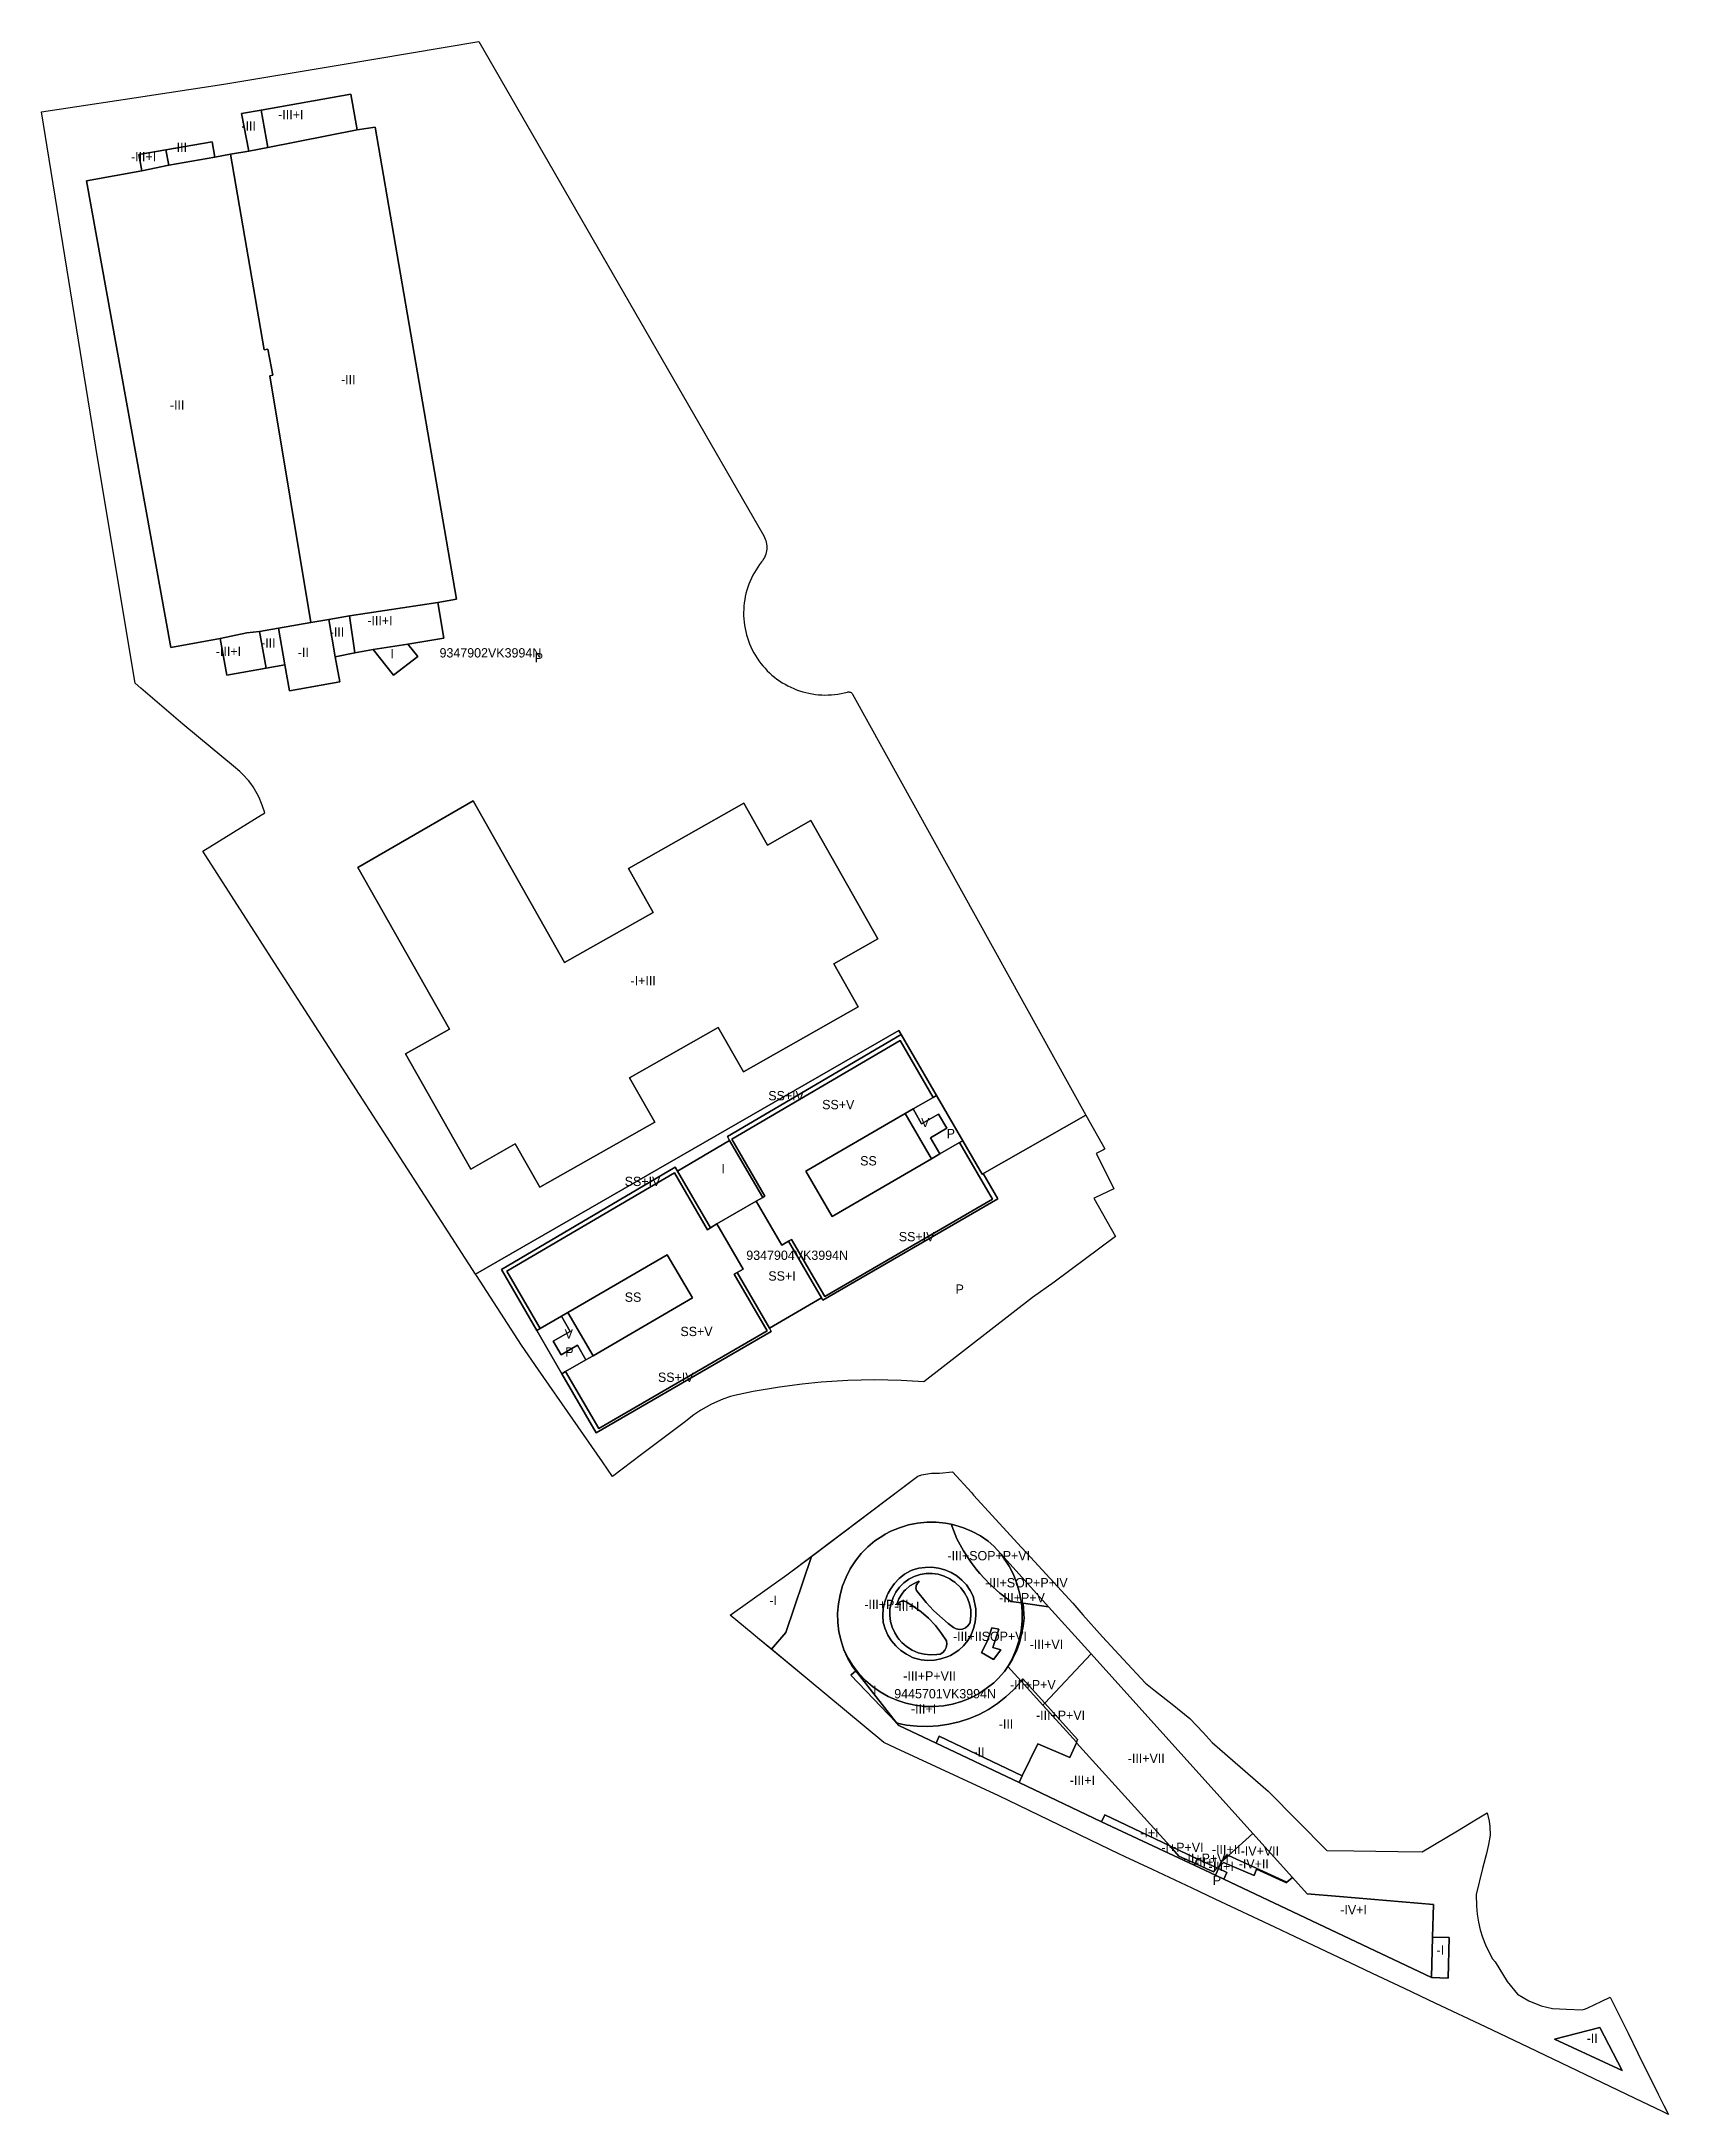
# Model space of a CAD drawing. Extents: x 439162 to 439511, y 4494213 to 4494658.
import ezdxf
from ezdxf.enums import TextEntityAlignment as Align

# ---------------------------------------------------------------- set-up
doc = ezdxf.new("R2010")
doc.units = 0
for name, color, linetype in [('Construccion', 6, 'CONTINUOUS'), ('Parcela', 7, 'CONTINUOUS'), ('RefCatastral', 7, 'CONTINUOUS'), ('txtConstru', 6, 'CONTINUOUS')]:
    doc.layers.add(name, color=color, linetype=linetype)

msp = doc.modelspace()

# ---------------------------------------------------------------- linework, layer by layer
at = {"layer": 'Construccion'}
for points in [[(439386.0135, 4494427.41), (439363.7135, 4494414.71), (439345.784, 4494445.6105), (439254.854, 4494393.2115), (439211.665, 4494460.172), (439196.205, 4494484.1525), (439208.815, 4494491.9225), (439208.985, 4494492.0225), (439209.525, 4494492.3525), (439209.015, 4494494.0225), (439208.875, 4494494.3525), (439208.345, 4494495.6425), (439207.945, 4494496.4225), (439207.055, 4494497.9225), (439206.555, 4494498.6425), (439206.015, 4494499.3325), (439204.845, 4494500.6325), (439204.215, 4494501.2425), (439202.845, 4494502.3825), (439195.315, 4494508.6325), (439191.9155, 4494511.4525), (439182.9455, 4494519.163), (439181.6755, 4494520.253), (439173.636, 4494568.323), (439161.5565, 4494643.0035), (439181.5065, 4494646.0235), (439200.7165, 4494648.933), (439225.746, 4494653.1325), (439255.526, 4494658.1225), (439316.7913, 4494551.8806), (439316.96155, 4494551.5466), (439317.10325, 4494551.20895), (439317.21985, 4494550.86185), (439317.31255, 4494550.49865), (439317.3778, 4494550.1295), (439317.41465, 4494549.7652), (439317.4247, 4494549.39045), (439317.40735, 4494549.0247), (439317.36325, 4494548.6612), (439317.2907, 4494548.2934), (439317.1934, 4494547.9404), (439317.06735, 4494547.58735), (439316.919, 4494547.2526), (439316.74215, 4494546.92205), (439316.541, 4494546.6057), (439316.32225, 4494546.31205), (439315.89095, 4494545.75285), (439315.48245, 4494545.17675), (439315.1136, 4494544.6108), (439314.75155, 4494544.0044), (439314.42825, 4494543.4113), (439314.11485, 4494542.7784), (439313.8391, 4494542.1617), (439313.5763, 4494541.5062), (439313.34005, 4494540.84065), (439313.1392, 4494540.1957), (439312.95585, 4494539.51365), (439312.8062, 4494538.85495), (439312.68195, 4494538.1909), (439312.5794, 4494537.4922), (439312.50495, 4494536.7899), (439312.4602, 4494536.11585), (439312.4413, 4494535.4406), (439312.4493, 4494534.7344), (439312.4856, 4494534.0291), (439312.54675, 4494533.35635), (439312.63375, 4494532.68645), (439312.75205, 4494531.9902), (439312.8982, 4494531.29925), (439313.07195, 4494530.61475), (439313.26375, 4494529.967), (439313.49065, 4494529.2982), (439313.73265, 4494528.6675), (439314.0113, 4494528.0186), (439314.3158, 4494527.38135), (439314.6307, 4494526.78375), (439314.98425, 4494526.17235), (439315.3451, 4494525.6013), (439315.74545, 4494525.0195), (439316.15, 4494524.4785), (439316.59475, 4494523.92995), (439317.0405, 4494523.4223), (439317.5269, 4494522.9103), (439318.01105, 4494522.4392), (439318.53615, 4494521.96695), (439319.0558, 4494521.53525), (439319.6163, 4494521.10565), (439320.16815, 4494520.71605), (439320.76065, 4494520.3317), (439321.3414, 4494519.9866), (439321.9622, 4494519.6499), (439322.5682, 4494519.35145), (439323.2135, 4494519.06445), (439323.84105, 4494518.81445), (439324.4777, 4494518.58865), (439325.1521, 4494518.3789), (439325.8045, 4494518.20375), (439326.49325, 4494518.0476), (439327.1574, 4494517.92415), (439327.8563, 4494517.82245), (439328.52805, 4494517.7515), (439329.23275, 4494517.70495), (439329.90805, 4494517.6869), (439330.61425, 4494517.69575), (439331.3195, 4494517.7329), (439331.99215, 4494517.7949), (439332.6923, 4494517.8873), (439333.3882, 4494518.00765), (439334.0787, 4494518.1559), (439334.7331, 4494518.32345), (439334.8958, 4494518.35425), (439335.0631, 4494518.35765), (439335.22695, 4494518.3335), (439335.3845, 4494518.28265), (439335.53155, 4494518.2065), (439335.6653, 4494518.106), (439335.77935, 4494517.98595), (439335.872, 4494517.8487), (439386.0135, 4494427.41)], [(439183.116, 4494630.303), (439171.2265, 4494628.1535), (439189.3755, 4494527.913), (439199.9855, 4494529.8325), (439201.4055, 4494521.9525), (439209.8455, 4494523.4625), (439213.8755, 4494524.1925), (439214.885, 4494518.5825), (439225.675, 4494520.502), (439224.705, 4494525.9125), (439228.925, 4494526.722), (439232.805, 4494527.432), (439237.195, 4494521.922), (439242.425, 4494525.952), (439240.255, 4494528.592), (439248.035, 4494529.932), (439246.725, 4494537.572), (439250.725, 4494538.262), (439233.246, 4494639.7125), (439229.386, 4494639.1025), (439228.016, 4494646.8025), (439208.746, 4494643.353), (439204.576, 4494642.643), (439206.086, 4494634.583), (439202.146, 4494633.883), (439198.846, 4494633.283), (439198.246, 4494636.573), (439188.316, 4494634.863), (439182.4765, 4494633.803), (439183.116, 4494630.303)], [(439210.186, 4494635.323), (439208.746, 4494643.353), (439228.016, 4494646.8025), (439229.386, 4494639.1025), (439210.186, 4494635.323)], [(439219.4155, 4494533.2425), (439210.626, 4494586.2825), (439211.276, 4494586.4125), (439210.176, 4494592.0225), (439209.446, 4494591.8825), (439202.146, 4494633.883), (439206.086, 4494634.583), (439210.186, 4494635.323), (439229.386, 4494639.1025), (439233.246, 4494639.7125), (439250.725, 4494538.262), (439246.725, 4494537.572), (439227.7555, 4494534.7225), (439223.2955, 4494533.9125), (439219.4155, 4494533.2425)], [(439206.086, 4494634.583), (439204.576, 4494642.643), (439208.746, 4494643.353), (439210.186, 4494635.323), (439206.086, 4494634.583)], [(439188.916, 4494631.513), (439188.316, 4494634.863), (439198.246, 4494636.573), (439198.846, 4494633.283), (439188.916, 4494631.513)], [(439199.9855, 4494529.8325), (439189.3755, 4494527.913), (439171.2265, 4494628.1535), (439183.116, 4494630.303), (439188.916, 4494631.513), (439198.846, 4494633.283), (439202.146, 4494633.883), (439209.446, 4494591.8825), (439210.176, 4494592.0225), (439211.276, 4494586.4125), (439210.626, 4494586.2825), (439219.4155, 4494533.2425), (439212.4855, 4494532.0425), (439208.4455, 4494531.3225), (439205.6855, 4494531.0325), (439199.9855, 4494529.8325)], [(439183.116, 4494630.303), (439182.4765, 4494633.803), (439188.316, 4494634.863), (439188.916, 4494631.513), (439183.116, 4494630.303)], [(439228.925, 4494526.722), (439227.7555, 4494534.7225), (439246.725, 4494537.572), (439248.035, 4494529.932), (439240.255, 4494528.592), (439232.805, 4494527.432), (439228.925, 4494526.722)], [(439213.8755, 4494524.1925), (439212.4855, 4494532.0425), (439219.4155, 4494533.2425), (439223.2955, 4494533.9125), (439224.705, 4494525.9125), (439225.675, 4494520.502), (439214.885, 4494518.5825), (439213.8755, 4494524.1925)], [(439224.705, 4494525.9125), (439223.2955, 4494533.9125), (439227.7555, 4494534.7225), (439228.925, 4494526.722), (439224.705, 4494525.9125)], [(439209.8455, 4494523.4625), (439201.4055, 4494521.9525), (439199.9855, 4494529.8325), (439205.6855, 4494531.0325), (439208.4455, 4494531.3225), (439209.8455, 4494523.4625)], [(439209.8455, 4494523.4625), (439208.4455, 4494531.3225), (439212.4855, 4494532.0425), (439213.8755, 4494524.1925), (439209.8455, 4494523.4625)], [(439240.255, 4494528.592), (439242.425, 4494525.952), (439237.195, 4494521.922), (439232.805, 4494527.432), (439240.255, 4494528.592)], [(439229.575, 4494480.592), (439254.345, 4494494.962), (439273.9245, 4494460.1915), (439293.0345, 4494470.951), (439287.6945, 4494480.4315), (439312.4545, 4494494.481), (439317.5845, 4494485.431), (439326.8745, 4494490.691), (439341.254, 4494465.2705), (439331.824, 4494459.9305), (439337.064, 4494450.6605), (439312.394, 4494436.721), (439307.004, 4494446.241), (439287.9345, 4494435.441), (439293.344, 4494425.881), (439268.664, 4494411.9115), (439263.3745, 4494421.2415), (439253.7945, 4494415.8115), (439239.7645, 4494440.562), (439249.2145, 4494445.9115), (439229.575, 4494480.592)], [(439229.575, 4494480.592), (439249.2145, 4494445.9115), (439239.7645, 4494440.562), (439253.7945, 4494415.8115), (439263.3745, 4494421.2415), (439268.664, 4494411.9115), (439293.344, 4494425.881), (439287.9345, 4494435.441), (439307.004, 4494446.241), (439312.394, 4494436.721), (439337.064, 4494450.6605), (439331.824, 4494459.9305), (439341.254, 4494465.2705), (439326.8745, 4494490.691), (439317.5845, 4494485.431), (439312.4545, 4494494.481), (439287.6945, 4494480.4315), (439293.0345, 4494470.951), (439273.9245, 4494460.1915), (439254.345, 4494494.962), (439229.575, 4494480.592)], [(439363.9355, 4494414.8365), (439386.0135, 4494427.41), (439390.0935, 4494420.1595), (439389.7535, 4494419.9895), (439388.1935, 4494419.1895), (439391.0535, 4494413.5395), (439392.0035, 4494411.5395), (439387.9235, 4494409.6495), (439387.7235, 4494409.5495), (439392.3635, 4494401.3195), (439379.1535, 4494391.53), (439374.5335, 4494388.23), (439351.1835, 4494370.1), (439346.2735, 4494370.39), (439340.5435, 4494370.51), (439334.8135, 4494370.3905), (439329.0935, 4494370.0305), (439325.0135, 4494369.6305), (439320.1435, 4494368.9905), (439314.4935, 4494368.0205), (439310.4935, 4494367.1905), (439309.6435, 4494366.9405), (439307.9735, 4494366.3605), (439305.5435, 4494365.2905), (439303.2335, 4494364.0005), (439301.7635, 4494363.0105), (439299.6835, 4494361.3705), (439291.9235, 4494355.531), (439290.5335, 4494354.491), (439284.2635, 4494349.781), (439282.0935, 4494352.911), (439275.734, 4494362.071), (439268.374, 4494372.661), (439264.684, 4494377.971), (439255.034, 4494392.9315), (439254.854, 4494393.2115), (439345.784, 4494445.6105), (439346.2805, 4494444.7545), (439308.954, 4494422.811), (439309.444, 4494421.971), (439298.234, 4494415.401), (439297.754, 4494416.221), (439260.394, 4494394.2515), (439268.004, 4494381.141), (439273.404, 4494371.841), (439280.7835, 4494359.121), (439318.3935, 4494380.9505), (439318.0035, 4494381.6305), (439329.1935, 4494388.1305), (439329.4835, 4494387.6305), (439367.0635, 4494409.44), (439363.9355, 4494414.8365)], [(439309.444, 4494421.971), (439308.954, 4494422.811), (439346.2805, 4494444.7545), (439353.8845, 4494431.65), (439353.144, 4494431.2205), (439346.064, 4494443.4205), (439309.934, 4494422.261), (439317.034, 4494410.0205), (439316.544, 4494409.7305), (439309.444, 4494421.971)], [(439316.544, 4494409.7305), (439317.034, 4494410.0205), (439309.934, 4494422.261), (439346.064, 4494443.4205), (439353.144, 4494431.2205), (439348.844, 4494428.7305), (439347.164, 4494427.7505), (439325.814, 4494415.3605), (439331.464, 4494405.6305), (439352.814, 4494418.03), (439354.634, 4494419.08), (439358.854, 4494421.53), (439365.9135, 4494409.38), (439329.8635, 4494388.4605), (439322.754, 4494400.7005), (439322.114, 4494400.3305), (439320.654, 4494399.4805), (439315.174, 4494408.9405), (439316.544, 4494409.7305)], [(439354.634, 4494419.08), (439352.604, 4494422.55), (439356.104, 4494424.58), (439354.334, 4494427.63), (439350.704, 4494425.5205), (439348.844, 4494428.7305), (439353.144, 4494431.2205), (439353.8845, 4494431.65), (439359.5285, 4494421.9225), (439358.854, 4494421.53), (439354.634, 4494419.08)], [(439352.814, 4494418.03), (439331.464, 4494405.6305), (439325.814, 4494415.3605), (439347.164, 4494427.7505), (439352.814, 4494418.03)], [(439352.814, 4494418.03), (439347.164, 4494427.7505), (439348.844, 4494428.7305), (439350.704, 4494425.5205), (439354.334, 4494427.63), (439356.104, 4494424.58), (439352.604, 4494422.55), (439354.634, 4494419.08), (439352.814, 4494418.03)], [(439305.314, 4494403.221), (439298.234, 4494415.401), (439309.444, 4494421.971), (439316.544, 4494409.7305), (439315.174, 4494408.9405), (439306.714, 4494404.031), (439305.314, 4494403.221)], [(439329.1935, 4494388.1305), (439322.114, 4494400.3305), (439322.754, 4494400.7005), (439329.8635, 4494388.4605), (439365.9135, 4494409.38), (439358.854, 4494421.53), (439359.5285, 4494421.9225), (439363.7135, 4494414.71), (439363.9355, 4494414.8365), (439367.0635, 4494409.44), (439329.4835, 4494387.6305), (439329.1935, 4494388.1305)], [(439268.004, 4494381.141), (439260.394, 4494394.2515), (439297.754, 4494416.221), (439298.234, 4494415.401), (439305.314, 4494403.221), (439304.704, 4494402.751), (439297.584, 4494415.011), (439261.594, 4494393.9015), (439268.744, 4494381.571), (439268.004, 4494381.141)], [(439268.744, 4494381.571), (439261.594, 4494393.9015), (439297.584, 4494415.011), (439304.704, 4494402.751), (439305.314, 4494403.221), (439306.714, 4494404.031), (439312.334, 4494394.3405), (439311.054, 4494393.5905), (439310.444, 4494393.2405), (439317.5135, 4494381.0605), (439281.3035, 4494360.041), (439274.184, 4494372.301), (439278.564, 4494374.841), (439280.084, 4494375.721), (439301.434, 4494388.121), (439296.034, 4494397.421), (439274.684, 4494385.021), (439273.274, 4494384.201), (439268.744, 4494381.571)], [(439311.054, 4494393.5905), (439312.334, 4494394.3405), (439306.714, 4494404.031), (439315.174, 4494408.9405), (439320.654, 4494399.4805), (439322.114, 4494400.3305), (439329.1935, 4494388.1305), (439318.0035, 4494381.6305), (439311.054, 4494393.5905)], [(439280.084, 4494375.721), (439274.684, 4494385.021), (439296.034, 4494397.421), (439301.434, 4494388.121), (439280.084, 4494375.721)], [(439318.0035, 4494381.6305), (439318.3935, 4494380.9505), (439280.7835, 4494359.121), (439273.404, 4494371.841), (439274.184, 4494372.301), (439281.3035, 4494360.041), (439317.5135, 4494381.0605), (439310.444, 4494393.2405), (439311.054, 4494393.5905), (439318.0035, 4494381.6305)], [(439273.404, 4494371.841), (439268.004, 4494381.141), (439268.744, 4494381.571), (439273.274, 4494384.201), (439275.164, 4494380.941), (439271.504, 4494378.821), (439273.204, 4494375.891), (439276.754, 4494377.951), (439278.564, 4494374.841), (439274.184, 4494372.301), (439273.404, 4494371.841)], [(439278.564, 4494374.841), (439276.754, 4494377.951), (439273.204, 4494375.891), (439271.504, 4494378.821), (439275.164, 4494380.941), (439273.274, 4494384.201), (439274.684, 4494385.021), (439280.084, 4494375.721), (439278.564, 4494374.841)], [(439327.03, 4494332.5995), (439349.8735, 4494349.86), (439350.2735, 4494349.98), (439350.3735, 4494350.01), (439350.6935, 4494350.09), (439351.9535, 4494350.35), (439352.3835, 4494350.4), (439352.8035, 4494350.45), (439353.2335, 4494350.48), (439353.7035, 4494350.48), (439354.5235, 4494350.48), (439357.3235, 4494350.73), (439361.383, 4494346.29), (439361.873, 4494345.76), (439372.163, 4494334.5195), (439373.313, 4494333.2695), (439383.163, 4494322.5195), (439385.363, 4494320.0395), (439389.533, 4494315.3395), (439394.033, 4494310.4895), (439398.8325, 4494305.319), (439400.9525, 4494303.639), (439404.5025, 4494300.829), (439408.3325, 4494297.789), (439411.1625, 4494294.729), (439413.1225, 4494292.619), (439425.1425, 4494282.149), (439437.7825, 4494269.4185), (439443.5825, 4494269.3285), (439453.042, 4494269.1685), (439458.262, 4494269.0885), (439465.822, 4494273.638), (439469.712, 4494275.988), (439472.222, 4494277.498), (439472.632, 4494275.708), (439472.802, 4494274.488), (439472.902, 4494272.658), (439472.532, 4494270.678), (439472.092, 4494268.718), (439471.212, 4494265.498), (439469.892, 4494259.948), (439469.902, 4494257.398), (439470.062, 4494255.698), (439470.342, 4494254.018), (439470.732, 4494252.368), (439471.232, 4494250.738), (439471.842, 4494249.148), (439472.572, 4494247.608), (439473.402, 4494246.128), (439473.942, 4494245.458), (439476.492, 4494241.228), (439478.752, 4494238.538), (439481.182, 4494237.088), (439483.822, 4494236.048), (439486.262, 4494235.468), (439489.242, 4494235.288), (439492.622, 4494235.1275), (439493.172, 4494235.3275), (439493.722, 4494235.5275), (439495.512, 4494236.3775), (439496.712, 4494236.9475), (439498.672, 4494237.8775), (439502.5015, 4494230.1075), (439504.6215, 4494225.8175), (439509.0015, 4494217.0475), (439510.2215, 4494214.6175), (439511.2015, 4494212.6575), (439510.0415, 4494213.2175), (439503.8515, 4494216.1775), (439481.162, 4494227.038), (439471.872, 4494231.478), (439461.222, 4494236.528), (439454.482, 4494239.7285), (439447.592, 4494242.9885), (439444.292, 4494244.5585), (439429.632, 4494251.5085), (439426.562, 4494252.9485), (439413.7825, 4494258.949), (439408.8525, 4494261.269), (439401.5025, 4494264.719), (439400.3225, 4494265.279), (439394.4125, 4494268.049), (439391.2825, 4494269.559), (439391.1125, 4494269.639), (439367.3125, 4494281.1095), (439345.173, 4494291.4), (439342.543, 4494292.62), (439326.083, 4494306.29), (439318.443, 4494312.6295), (439321.523, 4494316.2435), (439327.03, 4494332.5995)], [(439357.0195, 4494339.4815), (439355.833, 4494339.724), (439353.8365, 4494339.929), (439351.829, 4494339.934), (439349.831, 4494339.739), (439347.8625, 4494339.346), (439345.943, 4494338.7595), (439344.091, 4494337.9845), (439342.8775, 4494337.353), (439342.326, 4494337.0295), (439340.664, 4494335.9035), (439339.1225, 4494334.6175), (439337.717, 4494333.1845), (439336.461, 4494331.619), (439335.3665, 4494329.936), (439334.4455, 4494328.1525), (439333.7065, 4494326.286), (439333.1565, 4494324.3555), (439332.8015, 4494322.38), (439332.645, 4494320.3785), (439332.6885, 4494318.372), (439332.931, 4494316.3795), (439333.371, 4494314.4205), (439334.0035, 4494312.516), (439334.8225, 4494310.683), (439335.82, 4494308.941), (439336.545, 4494308.0185), (439335.513, 4494307.07), (439345.196, 4494296.8805), (439345.325, 4494296.844), (439345.773, 4494296.2735), (439353.8345, 4494292.4385), (439371.622, 4494283.991), (439389.356, 4494275.569), (439409.282, 4494266.254), (439413.8325, 4494264.129), (439415.665, 4494263.26), (439460.272, 4494242.108), (439463.846, 4494241.943), (439464.0625, 4494250.711), (439460.4935, 4494250.799), (439460.672, 4494257.818), (439440.492, 4494259.4785), (439433.5235, 4494260.0945), (439430.363, 4494263.609), (439421.8825, 4494273.039), (439387.109, 4494311.6365), (439377.984, 4494321.765), (439367.7665, 4494333.1055), (439366.2225, 4494334.8195), (439364.9815, 4494335.844), (439363.3255, 4494336.9785), (439361.5645, 4494337.942), (439359.7165, 4494338.726), (439357.8, 4494339.322), (439357.0195, 4494339.4815)], [(439334.0035, 4494312.516), (439333.371, 4494314.4205), (439332.931, 4494316.3795), (439332.6885, 4494318.372), (439332.645, 4494320.3785), (439332.8015, 4494322.38), (439333.1565, 4494324.3555), (439333.7065, 4494326.286), (439334.4455, 4494328.1525), (439335.3665, 4494329.936), (439336.461, 4494331.619), (439337.717, 4494333.1845), (439339.1225, 4494334.6175), (439340.664, 4494335.9035), (439342.326, 4494337.0295), (439342.8775, 4494337.353), (439344.091, 4494337.9845), (439345.943, 4494338.7595), (439347.8625, 4494339.346), (439349.831, 4494339.739), (439351.829, 4494339.934), (439353.8365, 4494339.929), (439355.833, 4494339.724), (439357.0195, 4494339.4815), (439357.1845, 4494339.1925), (439358.295, 4494336.4005), (439359.709, 4494333.7605), (439361.348, 4494331.254), (439362.3885, 4494329.879), (439363.1995, 4494328.9), (439365.2485, 4494326.716), (439367.4805, 4494324.719), (439369.878, 4494322.9245), (439372.145, 4494322.6), (439372.308, 4494320.7265), (439372.3225, 4494320.147), (439372.287, 4494318.6695), (439372.0665, 4494316.6245), (439371.648, 4494314.611), (439371.036, 4494312.647), (439370.236, 4494310.752), (439369.256, 4494308.944), (439368.471, 4494307.851), (439367.169, 4494306.325), (439366.212, 4494305.407), (439364.5925, 4494304.1915), (439362.9015, 4494303.0905), (439361.11, 4494302.1625), (439359.235, 4494301.416), (439357.2955, 4494300.859), (439355.3625, 4494300.504), (439353.2995, 4494300.333), (439351.282, 4494300.369), (439349.278, 4494300.6045), (439347.307, 4494301.037), (439345.3885, 4494301.663), (439343.5415, 4494302.4755), (439341.784, 4494303.467), (439340.133, 4494304.6275), (439338.6055, 4494305.9455), (439337.216, 4494307.4085), (439335.9775, 4494309.002), (439334.9035, 4494310.71), (439334.0035, 4494312.516)], [(439357.0195, 4494339.4815), (439357.8, 4494339.322), (439359.7165, 4494338.726), (439361.5645, 4494337.942), (439363.3255, 4494336.9785), (439364.9815, 4494335.844), (439366.2225, 4494334.8195), (439367.7665, 4494333.1055), (439368.362, 4494332.2405), (439369.478, 4494330.5125), (439370.4205, 4494328.6845), (439371.181, 4494326.7735), (439371.7525, 4494324.7975), (439372.145, 4494322.6), (439369.878, 4494322.9245), (439367.4805, 4494324.719), (439365.2485, 4494326.716), (439363.1995, 4494328.9), (439362.3885, 4494329.879), (439361.348, 4494331.254), (439359.709, 4494333.7605), (439358.295, 4494336.4005), (439357.1845, 4494339.1925), (439357.0195, 4494339.4815)], [(439318.443, 4494312.6295), (439315.453, 4494315.1105), (439314.523, 4494315.8805), (439309.5735, 4494319.9905), (439321.7635, 4494328.6205), (439327.03, 4494332.5995), (439321.523, 4494316.2435), (439318.443, 4494312.6295)], [(439367.7665, 4494333.1055), (439377.984, 4494321.765), (439372.49, 4494322.551), (439372.145, 4494322.6), (439371.7525, 4494324.7975), (439371.181, 4494326.7735), (439370.4205, 4494328.6845), (439369.478, 4494330.5125), (439368.362, 4494332.2405), (439367.7665, 4494333.1055)], [(439342.8385, 4494317.005), (439343.446, 4494315.6805), (439344.2295, 4494314.452), (439345.1735, 4494313.342), (439345.4835, 4494313.037), (439346.2605, 4494312.3715), (439347.4705, 4494311.5595), (439348.766, 4494310.8855), (439349.1805, 4494310.72), (439350.5715, 4494310.379), (439351.9965, 4494310.2355), (439353.4275, 4494310.2915), (439354.837, 4494310.5465), (439356.197, 4494310.9955), (439356.9175, 4494311.3235), (439357.481, 4494311.6295), (439358.6645, 4494312.436), (439359.724, 4494313.4), (439360.6385, 4494314.5015), (439361.331, 4494315.759), (439361.8725, 4494317.083), (439362.224, 4494318.47), (439362.379, 4494319.8925), (439362.334, 4494321.3225), (439362.232, 4494322.058), (439361.7655, 4494324.011), (439361.1255, 4494325.2865), (439360.314, 4494326.4605), (439359.9245, 4494326.9185), (439359.346, 4494327.509), (439358.241, 4494328.412), (439357.0205, 4494329.1515), (439355.709, 4494329.7135), (439354.3315, 4494330.0865), (439352.9155, 4494330.263), (439351.4885, 4494330.24), (439350.1165, 4494330.0855), (439348.84, 4494329.684), (439348.3065, 4494329.456), (439347.038, 4494328.7915), (439345.881, 4494327.851), (439344.8605, 4494326.764), (439343.9945, 4494325.55), (439343.5075, 4494324.674), (439343.299, 4494324.2315), (439342.786, 4494322.831), (439342.4645, 4494321.375), (439342.3415, 4494319.889), (439342.418, 4494318.4), (439342.8385, 4494317.005)], [(439342.8385, 4494317.005), (439342.418, 4494318.4), (439342.3415, 4494319.889), (439342.4645, 4494321.375), (439342.786, 4494322.831), (439343.299, 4494324.2315), (439343.5075, 4494324.674), (439343.9945, 4494325.55), (439344.8605, 4494326.764), (439345.881, 4494327.851), (439347.038, 4494328.7915), (439348.3065, 4494329.456), (439348.84, 4494329.684), (439350.1165, 4494330.0855), (439351.4885, 4494330.24), (439352.9155, 4494330.263), (439354.3315, 4494330.0865), (439355.709, 4494329.7135), (439357.0205, 4494329.1515), (439358.241, 4494328.412), (439359.346, 4494327.509), (439359.9245, 4494326.9185), (439360.314, 4494326.4605), (439361.1255, 4494325.2865), (439361.7655, 4494324.011), (439362.232, 4494322.058), (439362.334, 4494321.3225), (439362.379, 4494319.8925), (439362.224, 4494318.47), (439361.8725, 4494317.083), (439361.331, 4494315.759), (439360.6385, 4494314.5015), (439359.724, 4494313.4), (439358.6645, 4494312.436), (439357.481, 4494311.6295), (439356.9175, 4494311.3235), (439356.197, 4494310.9955), (439354.837, 4494310.5465), (439353.4275, 4494310.2915), (439351.9965, 4494310.2355), (439350.5715, 4494310.379), (439349.1805, 4494310.72), (439348.766, 4494310.8855), (439347.4705, 4494311.5595), (439346.2605, 4494312.3715), (439345.4835, 4494313.037), (439345.1735, 4494313.342), (439344.2295, 4494314.452), (439343.446, 4494315.6805), (439342.8385, 4494317.005)], [(439350.3685, 4494328.679), (439349.1215, 4494328.266), (439347.952, 4494327.668), (439346.887, 4494326.9), (439345.951, 4494325.979), (439345.1655, 4494324.9265), (439344.549, 4494323.767), (439344.1155, 4494322.527), (439343.8755, 4494321.236), (439343.8345, 4494319.923), (439343.993, 4494318.6195), (439344.348, 4494317.355), (439344.9385, 4494316.1725), (439345.6085, 4494315.0595), (439345.863, 4494314.72), (439346.441, 4494314.0625), (439347.4165, 4494313.205), (439348.6755, 4494312.423), (439349.9375, 4494311.9025), (439351.2625, 4494311.572), (439352.609, 4494311.439), (439353.985, 4494311.505), (439354.6615, 4494311.6135), (439355.2485, 4494311.9605), (439355.7095, 4494312.463), (439355.993, 4494313.04), (439356.1095, 4494313.7515), (439356.0165, 4494314.418), (439354.964, 4494316.0195), (439353.667, 4494317.765), (439352.1995, 4494319.299), (439350.594, 4494320.689), (439348.8645, 4494321.921), (439348.0015, 4494322.387), (439347.512, 4494322.783), (439347.027, 4494322.9855), (439346.403, 4494322.97), (439346.012, 4494322.801), (439345.629, 4494322.4415), (439345.532, 4494322.2865), (439345.353, 4494322.31), (439345.8045, 4494323.4505), (439346.435, 4494324.503), (439346.973, 4494325.17), (439347.2285, 4494325.4385), (439348.1635, 4494326.233), (439349.215, 4494326.865), (439350.13, 4494327.245), (439350.1925, 4494327.1005), (439349.788, 4494326.769), (439349.5375, 4494326.3105), (439349.492, 4494326.1195), (439349.4775, 4494325.791), (439349.617, 4494325.287), (439351.702, 4494322.6735), (439353.279, 4494320.989), (439353.9595, 4494320.323), (439356.4135, 4494318.1785), (439357.5375, 4494317.314), (439358.1455, 4494316.997), (439358.819, 4494316.8695), (439359.5005, 4494316.942), (439360.1325, 4494317.2075), (439360.6605, 4494317.6445), (439361.04, 4494318.2155), (439361.1505, 4494318.494), (439361.2935, 4494319.7955), (439361.237, 4494321.104), (439360.982, 4494322.3885), (439360.534, 4494323.619), (439359.904, 4494324.767), (439359.1065, 4494325.806), (439357.811, 4494327.0645), (439357.087, 4494327.462), (439356.723, 4494327.8005), (439355.536, 4494328.3625), (439354.2775, 4494328.738), (439352.9765, 4494328.9175), (439351.6635, 4494328.8975), (439350.3685, 4494328.679)], [(439350.3685, 4494328.679), (439351.6635, 4494328.8975), (439352.9765, 4494328.9175), (439354.2775, 4494328.738), (439355.536, 4494328.3625), (439356.723, 4494327.8005), (439357.087, 4494327.462), (439357.811, 4494327.0645), (439359.1065, 4494325.806), (439359.904, 4494324.767), (439360.534, 4494323.619), (439360.982, 4494322.3885), (439361.237, 4494321.104), (439361.2935, 4494319.7955), (439361.1505, 4494318.494), (439361.04, 4494318.2155), (439360.6605, 4494317.6445), (439360.1325, 4494317.2075), (439359.5005, 4494316.942), (439358.819, 4494316.8695), (439358.1455, 4494316.997), (439357.5375, 4494317.314), (439356.4135, 4494318.1785), (439353.9595, 4494320.323), (439353.279, 4494320.989), (439351.702, 4494322.6735), (439349.617, 4494325.287), (439349.4775, 4494325.791), (439349.492, 4494326.1195), (439349.5375, 4494326.3105), (439349.788, 4494326.769), (439350.1925, 4494327.1005), (439350.13, 4494327.245), (439349.215, 4494326.865), (439348.1635, 4494326.233), (439347.2285, 4494325.4385), (439346.973, 4494325.17), (439346.435, 4494324.503), (439345.8045, 4494323.4505), (439345.353, 4494322.31), (439345.532, 4494322.2865), (439345.629, 4494322.4415), (439346.012, 4494322.801), (439346.403, 4494322.97), (439347.027, 4494322.9855), (439347.512, 4494322.783), (439348.0015, 4494322.387), (439348.8645, 4494321.921), (439350.594, 4494320.689), (439352.1995, 4494319.299), (439353.667, 4494317.765), (439354.964, 4494316.0195), (439356.0165, 4494314.418), (439356.1095, 4494313.7515), (439355.993, 4494313.04), (439355.7095, 4494312.463), (439355.2485, 4494311.9605), (439354.6615, 4494311.6135), (439353.985, 4494311.505), (439352.609, 4494311.439), (439351.2625, 4494311.572), (439349.9375, 4494311.9025), (439348.6755, 4494312.423), (439347.4165, 4494313.205), (439346.441, 4494314.0625), (439345.863, 4494314.72), (439345.6085, 4494315.0595), (439344.9385, 4494316.1725), (439344.348, 4494317.355), (439343.993, 4494318.6195), (439343.8345, 4494319.923), (439343.8755, 4494321.236), (439344.1155, 4494322.527), (439344.549, 4494323.767), (439345.1655, 4494324.9265), (439345.951, 4494325.979), (439346.887, 4494326.9), (439347.952, 4494327.668), (439349.1215, 4494328.266), (439350.3685, 4494328.679)], [(439369.256, 4494308.944), (439370.236, 4494310.752), (439371.036, 4494312.647), (439371.648, 4494314.611), (439372.0665, 4494316.6245), (439372.287, 4494318.6695), (439372.3225, 4494320.147), (439372.308, 4494320.7265), (439372.145, 4494322.6), (439372.49, 4494322.551), (439372.6875, 4494320.1895), (439372.699, 4494319.308), (439372.5255, 4494317.5985), (439372.153, 4494315.8995), (439371.7085, 4494314.034), (439371.0725, 4494312.2245), (439370.2515, 4494310.4915), (439369.609, 4494309.4365), (439369.256, 4494308.944)], [(439372.077, 4494305.7665), (439369.256, 4494308.944), (439369.609, 4494309.4365), (439370.2515, 4494310.4915), (439371.0725, 4494312.2245), (439371.7085, 4494314.034), (439372.153, 4494315.8995), (439372.5255, 4494317.5985), (439372.699, 4494319.308), (439372.6875, 4494320.1895), (439372.49, 4494322.551), (439377.984, 4494321.765), (439387.109, 4494311.6365), (439377.1565, 4494301.0415), (439372.468, 4494306.2565), (439372.077, 4494305.7665)], [(439365.803, 4494317.2595), (439364.7885, 4494314.303), (439363.541, 4494311.9695), (439366.133, 4494310.4095), (439367.693, 4494312.4895), (439365.9905, 4494313.012), (439367.253, 4494316.9395), (439365.803, 4494317.2595)], [(439365.803, 4494317.2595), (439367.253, 4494316.9395), (439365.9905, 4494313.012), (439367.693, 4494312.4895), (439366.133, 4494310.4095), (439363.541, 4494311.9695), (439364.7885, 4494314.303), (439365.803, 4494317.2595)], [(439334.0035, 4494312.516), (439334.9035, 4494310.71), (439335.9775, 4494309.002), (439337.216, 4494307.4085), (439338.6055, 4494305.9455), (439340.133, 4494304.6275), (439341.784, 4494303.467), (439343.5415, 4494302.4755), (439345.3885, 4494301.663), (439347.307, 4494301.037), (439349.278, 4494300.6045), (439351.282, 4494300.369), (439353.2995, 4494300.333), (439355.3625, 4494300.504), (439357.2955, 4494300.859), (439359.235, 4494301.416), (439361.11, 4494302.1625), (439362.9015, 4494303.0905), (439364.5925, 4494304.1915), (439366.212, 4494305.407), (439367.169, 4494306.325), (439368.471, 4494307.851), (439369.256, 4494308.944), (439372.077, 4494305.7665), (439370.4665, 4494303.954), (439368.797, 4494302.3875), (439366.9965, 4494300.9725), (439365.08, 4494299.72), (439363.061, 4494298.64), (439360.956, 4494297.74), (439358.78, 4494297.027), (439356.5505, 4494296.507), (439354.284, 4494296.183), (439351.9975, 4494296.0585), (439349.7095, 4494296.134), (439347.42, 4494296.329), (439346.3505, 4494296.5515), (439345.325, 4494296.844), (439336.545, 4494308.0185), (439335.82, 4494308.941), (439334.8225, 4494310.683), (439334.0035, 4494312.516)], [(439383.987, 4494292.6835), (439384.188, 4494293.22), (439377.1565, 4494301.0415), (439387.109, 4494311.6365), (439421.8825, 4494273.039), (439416.6335, 4494268.3155), (439416.27, 4494268.482), (439415.0925, 4494266.929), (439414.6475, 4494265.9415), (439414.4635, 4494265.532), (439414.1025, 4494265.698), (439409.913, 4494267.625), (439406.415, 4494269.234), (439404.0625, 4494270.3625), (439383.9425, 4494292.564), (439383.987, 4494292.6835)], [(439345.325, 4494296.844), (439345.196, 4494296.8805), (439335.513, 4494307.07), (439336.545, 4494308.0185), (439345.325, 4494296.844)], [(439345.325, 4494296.844), (439346.3505, 4494296.5515), (439347.42, 4494296.329), (439349.7095, 4494296.134), (439351.9975, 4494296.0585), (439354.284, 4494296.183), (439356.5505, 4494296.507), (439358.78, 4494297.027), (439360.956, 4494297.74), (439363.061, 4494298.64), (439365.08, 4494299.72), (439366.9965, 4494300.9725), (439368.797, 4494302.3875), (439370.4665, 4494303.954), (439372.077, 4494305.7665), (439376.7425, 4494300.601), (439383.987, 4494292.6835), (439383.9425, 4494292.564), (439382.514, 4494289.3975), (439375.682, 4494292.3165), (439372.3265, 4494285.469), (439354.4865, 4494293.976), (439353.8345, 4494292.4385), (439345.773, 4494296.2735), (439345.325, 4494296.844)], [(439376.7425, 4494300.601), (439372.077, 4494305.7665), (439372.468, 4494306.2565), (439377.1565, 4494301.0415), (439376.7425, 4494300.601)], [(439383.987, 4494292.6835), (439376.7425, 4494300.601), (439377.1565, 4494301.0415), (439384.188, 4494293.22), (439383.987, 4494292.6835)], [(439371.622, 4494283.991), (439353.8345, 4494292.4385), (439354.4865, 4494293.976), (439372.3265, 4494285.469), (439371.622, 4494283.991)], [(439389.356, 4494275.569), (439371.622, 4494283.991), (439372.3265, 4494285.469), (439375.682, 4494292.3165), (439382.514, 4494289.3975), (439383.9425, 4494292.564), (439404.0625, 4494270.3625), (439390.0765, 4494277.071), (439389.356, 4494275.569)], [(439409.282, 4494266.254), (439389.356, 4494275.569), (439390.0765, 4494277.071), (439404.0625, 4494270.3625), (439405.971, 4494268.1815), (439409.442, 4494266.602), (439409.282, 4494266.254)], [(439404.0625, 4494270.3625), (439406.415, 4494269.234), (439409.913, 4494267.625), (439409.442, 4494266.602), (439405.971, 4494268.1815), (439404.0625, 4494270.3625)], [(439429.175, 4494262.5705), (439416.6335, 4494268.3155), (439421.8825, 4494273.039), (439430.363, 4494263.609), (439429.175, 4494262.5705)], [(439413.8325, 4494264.129), (439409.282, 4494266.254), (439409.442, 4494266.602), (439413.394, 4494264.8165), (439414.1025, 4494265.698), (439414.4635, 4494265.532), (439413.8325, 4494264.129)], [(439414.1025, 4494265.698), (439413.394, 4494264.8165), (439409.442, 4494266.602), (439409.913, 4494267.625), (439414.1025, 4494265.698)], [(439415.665, 4494263.26), (439413.8325, 4494264.129), (439414.4635, 4494265.532), (439416.318, 4494264.679), (439415.665, 4494263.26)], [(439415.665, 4494263.26), (439416.318, 4494264.679), (439414.4635, 4494265.532), (439414.6475, 4494265.9415), (439415.538, 4494266.8315), (439422.152, 4494264.0125), (439422.6925, 4494265.389), (439429.0825, 4494262.4685), (439429.175, 4494262.5705), (439430.363, 4494263.609), (439433.5235, 4494260.0945), (439440.492, 4494259.4785), (439460.672, 4494257.818), (439460.4935, 4494250.799), (439460.272, 4494242.108), (439415.665, 4494263.26)], [(439414.6475, 4494265.9415), (439415.0925, 4494266.929), (439416.6335, 4494268.3155), (439429.175, 4494262.5705), (439429.0825, 4494262.4685), (439422.6925, 4494265.389), (439422.152, 4494264.0125), (439415.538, 4494266.8315), (439414.6475, 4494265.9415)], [(439415.0925, 4494266.929), (439416.27, 4494268.482), (439416.6335, 4494268.3155), (439415.0925, 4494266.929)], [(439460.4935, 4494250.799), (439464.0625, 4494250.711), (439463.846, 4494241.943), (439460.272, 4494242.108), (439460.4935, 4494250.799)], [(439486.7085, 4494228.85), (439501.2385, 4494222.107), (439496.453, 4494231.373), (439486.7085, 4494228.85)], [(439486.7085, 4494228.85), (439496.453, 4494231.373), (439501.2385, 4494222.107), (439486.7085, 4494228.85)]]:
    msp.add_lwpolyline(points, dxfattribs=at)
at = {"layer": 'Parcela'}
for points in [[(439386.0135, 4494427.41), (439363.7135, 4494414.71), (439345.784, 4494445.6105), (439254.854, 4494393.2115), (439211.665, 4494460.172), (439196.205, 4494484.1525), (439208.815, 4494491.9225), (439208.985, 4494492.0225), (439209.525, 4494492.3525), (439209.015, 4494494.0225), (439208.875, 4494494.3525), (439208.345, 4494495.6425), (439207.945, 4494496.4225), (439207.055, 4494497.9225), (439206.555, 4494498.6425), (439206.015, 4494499.3325), (439204.845, 4494500.6325), (439204.215, 4494501.2425), (439202.845, 4494502.3825), (439195.315, 4494508.6325), (439191.9155, 4494511.4525), (439182.9455, 4494519.163), (439181.6755, 4494520.253), (439173.636, 4494568.323), (439161.5565, 4494643.0035), (439181.5065, 4494646.0235), (439200.7165, 4494648.933), (439225.746, 4494653.1325), (439255.526, 4494658.1225), (439316.7913, 4494551.8806), (439316.96155, 4494551.5466), (439317.10325, 4494551.20895), (439317.21985, 4494550.86185), (439317.31255, 4494550.49865), (439317.3778, 4494550.1295), (439317.41465, 4494549.7652), (439317.4247, 4494549.39045), (439317.40735, 4494549.0247), (439317.36325, 4494548.6612), (439317.2907, 4494548.2934), (439317.1934, 4494547.9404), (439317.06735, 4494547.58735), (439316.919, 4494547.2526), (439316.74215, 4494546.92205), (439316.541, 4494546.6057), (439316.32225, 4494546.31205), (439315.89095, 4494545.75285), (439315.48245, 4494545.17675), (439315.1136, 4494544.6108), (439314.75155, 4494544.0044), (439314.42825, 4494543.4113), (439314.11485, 4494542.7784), (439313.8391, 4494542.1617), (439313.5763, 4494541.5062), (439313.34005, 4494540.84065), (439313.1392, 4494540.1957), (439312.95585, 4494539.51365), (439312.8062, 4494538.85495), (439312.68195, 4494538.1909), (439312.5794, 4494537.4922), (439312.50495, 4494536.7899), (439312.4602, 4494536.11585), (439312.4413, 4494535.4406), (439312.4493, 4494534.7344), (439312.4856, 4494534.0291), (439312.54675, 4494533.35635), (439312.63375, 4494532.68645), (439312.75205, 4494531.9902), (439312.8982, 4494531.29925), (439313.07195, 4494530.61475), (439313.26375, 4494529.967), (439313.49065, 4494529.2982), (439313.73265, 4494528.6675), (439314.0113, 4494528.0186), (439314.3158, 4494527.38135), (439314.6307, 4494526.78375), (439314.98425, 4494526.17235), (439315.3451, 4494525.6013), (439315.74545, 4494525.0195), (439316.15, 4494524.4785), (439316.59475, 4494523.92995), (439317.0405, 4494523.4223), (439317.5269, 4494522.9103), (439318.01105, 4494522.4392), (439318.53615, 4494521.96695), (439319.0558, 4494521.53525), (439319.6163, 4494521.10565), (439320.16815, 4494520.71605), (439320.76065, 4494520.3317), (439321.3414, 4494519.9866), (439321.9622, 4494519.6499), (439322.5682, 4494519.35145), (439323.2135, 4494519.06445), (439323.84105, 4494518.81445), (439324.4777, 4494518.58865), (439325.1521, 4494518.3789), (439325.8045, 4494518.20375), (439326.49325, 4494518.0476), (439327.1574, 4494517.92415), (439327.8563, 4494517.82245), (439328.52805, 4494517.7515), (439329.23275, 4494517.70495), (439329.90805, 4494517.6869), (439330.61425, 4494517.69575), (439331.3195, 4494517.7329), (439331.99215, 4494517.7949), (439332.6923, 4494517.8873), (439333.3882, 4494518.00765), (439334.0787, 4494518.1559), (439334.7331, 4494518.32345), (439334.8958, 4494518.35425), (439335.0631, 4494518.35765), (439335.22695, 4494518.3335), (439335.3845, 4494518.28265), (439335.53155, 4494518.2065), (439335.6653, 4494518.106), (439335.77935, 4494517.98595), (439335.872, 4494517.8487), (439386.0135, 4494427.41)], [(439390.0935, 4494420.1595), (439389.7535, 4494419.9895), (439388.1935, 4494419.1895), (439391.0535, 4494413.5395), (439392.0035, 4494411.5395), (439387.9235, 4494409.6495), (439387.7235, 4494409.5495), (439392.3635, 4494401.3195), (439379.1535, 4494391.53), (439374.5335, 4494388.23), (439351.1835, 4494370.1), (439346.2735, 4494370.39), (439340.5435, 4494370.51), (439334.8135, 4494370.3905), (439329.0935, 4494370.0305), (439325.0135, 4494369.6305), (439320.1435, 4494368.9905), (439314.4935, 4494368.0205), (439310.4935, 4494367.1905), (439309.6435, 4494366.9405), (439307.9735, 4494366.3605), (439305.5435, 4494365.2905), (439303.2335, 4494364.0005), (439301.7635, 4494363.0105), (439299.6835, 4494361.3705), (439291.9235, 4494355.531), (439290.5335, 4494354.491), (439284.2635, 4494349.781), (439282.0935, 4494352.911), (439275.734, 4494362.071), (439268.374, 4494372.661), (439264.684, 4494377.971), (439255.034, 4494392.9315), (439254.854, 4494393.2115), (439345.784, 4494445.6105), (439363.7135, 4494414.71), (439386.0135, 4494427.41), (439390.0935, 4494420.1595)], [(439309.5735, 4494319.9905), (439321.7635, 4494328.6205), (439349.8735, 4494349.86), (439350.2735, 4494349.98), (439350.3735, 4494350.01), (439350.6935, 4494350.09), (439351.9535, 4494350.35), (439352.3835, 4494350.4), (439352.8035, 4494350.45), (439353.2335, 4494350.48), (439353.7035, 4494350.48), (439354.5235, 4494350.48), (439357.3235, 4494350.73), (439361.383, 4494346.29), (439361.873, 4494345.76), (439372.163, 4494334.5195), (439373.313, 4494333.2695), (439383.163, 4494322.5195), (439385.363, 4494320.0395), (439389.533, 4494315.3395), (439394.033, 4494310.4895), (439398.8325, 4494305.319), (439400.9525, 4494303.639), (439404.5025, 4494300.829), (439408.3325, 4494297.789), (439411.1625, 4494294.729), (439413.1225, 4494292.619), (439425.1425, 4494282.149), (439437.7825, 4494269.4185), (439443.5825, 4494269.3285), (439453.042, 4494269.1685), (439458.262, 4494269.0885), (439465.822, 4494273.638), (439469.712, 4494275.988), (439472.222, 4494277.498), (439472.632, 4494275.708), (439472.802, 4494274.488), (439472.902, 4494272.658), (439472.532, 4494270.678), (439472.092, 4494268.718), (439471.212, 4494265.498), (439469.892, 4494259.948), (439469.902, 4494257.398), (439470.062, 4494255.698), (439470.342, 4494254.018), (439470.732, 4494252.368), (439471.232, 4494250.738), (439471.842, 4494249.148), (439472.572, 4494247.608), (439473.402, 4494246.128), (439473.942, 4494245.458), (439476.492, 4494241.228), (439478.752, 4494238.538), (439481.182, 4494237.088), (439483.822, 4494236.048), (439486.262, 4494235.468), (439489.242, 4494235.288), (439492.622, 4494235.1275), (439493.172, 4494235.3275), (439493.722, 4494235.5275), (439495.512, 4494236.3775), (439496.712, 4494236.9475), (439498.672, 4494237.8775), (439502.5015, 4494230.1075), (439504.6215, 4494225.8175), (439509.0015, 4494217.0475), (439510.2215, 4494214.6175), (439511.2015, 4494212.6575), (439510.0415, 4494213.2175), (439503.8515, 4494216.1775), (439481.162, 4494227.038), (439471.872, 4494231.478), (439461.222, 4494236.528), (439454.482, 4494239.7285), (439447.592, 4494242.9885), (439444.292, 4494244.5585), (439429.632, 4494251.5085), (439426.562, 4494252.9485), (439413.7825, 4494258.949), (439408.8525, 4494261.269), (439401.5025, 4494264.719), (439400.3225, 4494265.279), (439394.4125, 4494268.049), (439391.2825, 4494269.559), (439391.1125, 4494269.639), (439367.3125, 4494281.1095), (439345.173, 4494291.4), (439342.543, 4494292.62), (439326.083, 4494306.29), (439315.453, 4494315.1105), (439314.523, 4494315.8805), (439309.5735, 4494319.9905)]]:
    msp.add_lwpolyline(points, dxfattribs=at)

# ---------------------------------------------------------------- texts
at = {"layer": 'RefCatastral'}
for s, p in [('9347902VK3994N', (439258.03, 4494525.15)), ('9347904VK3994N', (439323.95, 4494395.7)), ('9445701VK3994N', (439355.74, 4494301.48))]:
    msp.add_text(s, height=2, dxfattribs=at).set_placement(p, align=Align.BOTTOM_CENTER)
at = {"layer": 'txtConstru'}
for s, p in [('-III', (439206.08, 4494638.37)), ('-III+I', (439215.13, 4494640.82)), ('-III', (439191.27, 4494633.79)), ('-III+I', (439183.5, 4494631.77)), ('-III', (439227.48, 4494583.87)), ('-III', (439190.72, 4494578.39)), ('-III+I', (439234.29, 4494532.09)), ('-III+I', (439201.74, 4494525.46)), ('-III', (439210.31, 4494527.29)), ('-III', (439225.06, 4494529.6)), ('-II', (439217.83, 4494525.26)), ('I', (439236.92, 4494524.97)), ('P', (439268.46, 4494524.08)), ('-I+III', (439290.86, 4494454.7)), ('SS+IV', (439321.57, 4494429.99)), ('SS+V', (439332.78, 4494428.08)), ('V', (439351.47, 4494424.23)), ('P', (439356.97, 4494421.86)), ('I', (439308.06, 4494414.33)), ('SS', (439339.27, 4494416)), ('SS+IV', (439290.72, 4494411.57)), ('SS+IV', (439349.62, 4494399.7)), ('SS+I', (439320.69, 4494391.25)), ('P', (439358.88, 4494388.42)), ('SS', (439288.68, 4494386.7)), ('V', (439274.88, 4494378.79)), ('SS+V', (439302.32, 4494379.33)), ('P', (439275, 4494374.89)), ('SS+IV', (439297.86, 4494369.49)), ('-III+SOP+P+VI', (439365.12, 4494331.15)), ('-III+SOP+P+IV', (439373.2, 4494325.33)), ('-I', (439318.79, 4494321.54)), ('-III+P+II', (439343.13, 4494320.66)), ('-III+P+V', (439372.27, 4494322.12)), ('-III+I', (439347.5, 4494320.29)), ('-III+IISOP+VI', (439365.38, 4494313.81)), ('-III+VI', (439377.51, 4494312.07)), ('-III+P+VII', (439352.4, 4494305.3)), ('-III+P+V', (439374.6, 4494303.43)), ('I', (439340.63, 4494302.19)), ('-III+I', (439351.11, 4494298.23)), ('-III', (439368.83, 4494294.95)), ('-III+P+VI', (439380.55, 4494296.85)), ('-II', (439363.02, 4494288.99)), ('-III+VII', (439398.97, 4494287.6)), ('-III+I', (439385.24, 4494282.89)), ('-I+I', (439399.65, 4494271.61)), ('-I+P+VI', (439406.74, 4494268.46)), ('-III+II', (439416.16, 4494268.01)), ('-IV+VII', (439423.38, 4494267.7)), ('-II+P+VI', (439411.83, 4494266.13)), ('-II+I', (439411.79, 4494265.31)), ('-III+I', (439415.07, 4494264.4)), ('-IV+II', (439422.07, 4494264.93)), ('P', (439414.16, 4494261.37)), ('-IV+I', (439443.52, 4494255.05)), ('-I', (439462.17, 4494246.39)), ('-II', (439494.8, 4494227.44))]:
    msp.add_text(s, height=2, dxfattribs=at).set_placement(p, align=Align.BOTTOM_CENTER)

doc.saveas('drawing.dxf')
